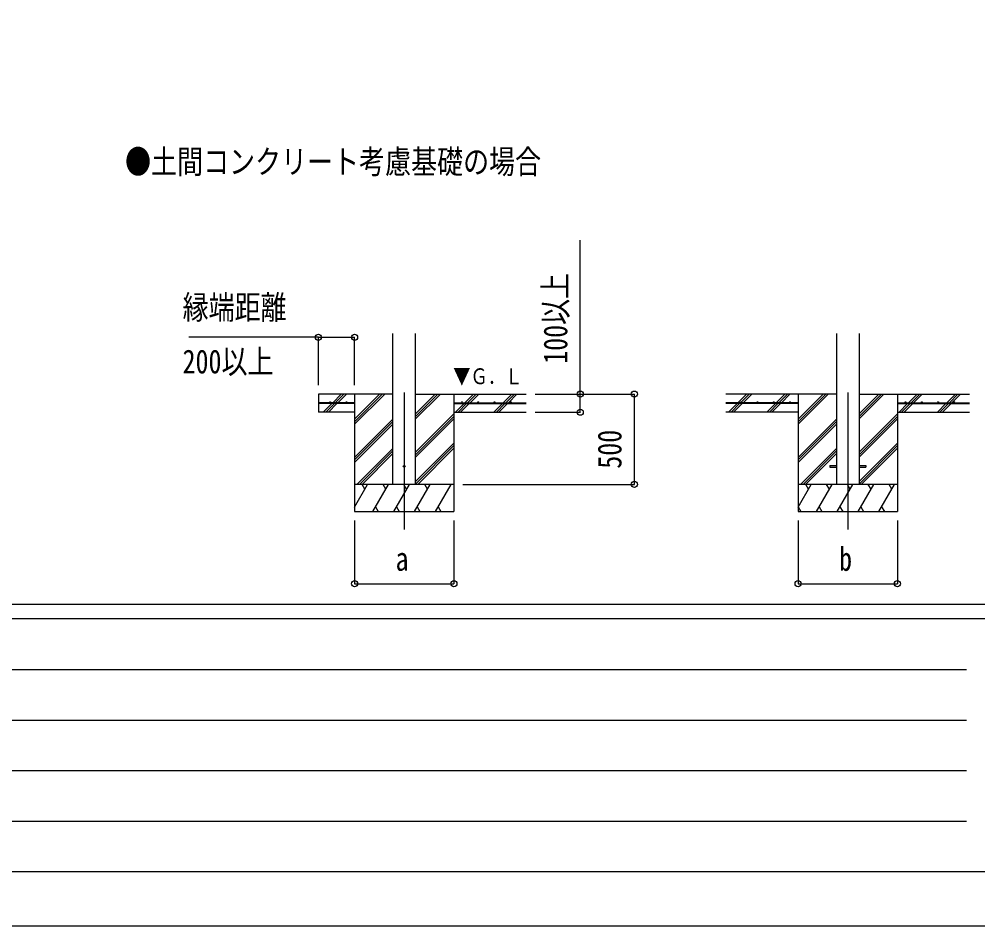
# Model space of a CAD drawing. Units: millimetres, scale not verified. Extents: x -16820 to 16820, y -11880 to 11880.
# Drawn here: x -10668 to -5358, y -11880 to -6858 of the extents above; entities that cross this region are included whole.
import ezdxf
from ezdxf.enums import TextEntityAlignment as Align

# ---------------------------------------------------------------- set-up
doc = ezdxf.new("R2010")
doc.units = ezdxf.units.MM
doc.header["$LTSCALE"] = 50
for name, color, linetype in [('0-2_USER1', 3, 'Continuous'), ('0-4_YKK_12', 2, 'Continuous'), ('0-5_YKK_13', 4, 'Continuous'), ('0-6_YKK_A1', 4, 'Continuous'), ('0-7_YKK_D', 6, 'Continuous'), ('0-8_YKK_ZWAK', 7, 'Continuous')]:
    doc.layers.add(name, color=color, linetype=linetype)
doc.styles.add('ＭＳ ゴシック', font='')
doc.styles.get('ＭＳ ゴシック').set_extended_font_data('MS Gothic')

msp = doc.modelspace()

# ---------------------------------------------------------------- linework, layer by layer
at = {"layer": '0-4_YKK_12'}
for p, q in [((-8534.92, -8925.77), (-8534.92, -9684.98)), ((-6077.92, -8925.77), (-6077.92, -9684.98))]:
    msp.add_line(p, q, dxfattribs=at)
at = {"layer": '0-5_YKK_13'}
for p, q in [((-6177.92, -9330.48), (-6177.92, -9339.48)), ((-6177.92, -9330.48), (-6140.42, -9330.48)), ((-6177.92, -9339.48), (-6140.42, -9339.48)), ((-6015.42, -9330.48), (-5977.92, -9330.48)), ((-6015.42, -9339.48), (-5977.92, -9339.48)), ((-5977.92, -9330.48), (-5977.92, -9339.48))]:
    msp.add_line(p, q, dxfattribs=at)
msp.add_circle((-8534.92, -9334.98), 5, dxfattribs=at)
at = {"layer": '0-6_YKK_A1'}
for p, q in [((-8597.42, -9434.98), (-8597.42, -8599.63)), ((-8472.42, -9434.98), (-8472.42, -8599.63)), ((-6140.42, -8598.63), (-6140.42, -9434.98)), ((-6015.42, -8598.63), (-6015.42, -9434.98)), ((-8930.96, -8982.48), (-8883.46, -8934.98)), ((-8916.81, -8982.48), (-8869.31, -8934.98)), ((-8902.67, -8982.48), (-8855.17, -8934.98)), ((-8809.92, -8934.98), (-8809.92, -9584.98)), ((-8809.92, -9101.86), (-8643.04, -8934.98)), ((-8809.92, -9087.72), (-8657.18, -8934.98)), ((-8809.92, -9073.57), (-8671.32, -8934.98)), ((-8472.42, -9072.73), (-8334.67, -8934.98)), ((-8472.42, -9058.58), (-8348.81, -8934.98)), ((-8472.42, -9044.44), (-8362.96, -8934.98)), ((-8472.42, -8934.98), (-7859.92, -8934.98)), ((-8259.92, -8934.98), (-8259.92, -9584.98)), ((-8198.32, -8982.48), (-8150.82, -8934.98)), ((-8184.18, -8982.48), (-8136.68, -8934.98)), ((-8170.04, -8982.48), (-8122.54, -8934.98)), ((-7986.19, -8982.48), (-7938.69, -8934.98)), ((-7972.05, -8982.48), (-7924.55, -8934.98)), ((-7957.91, -8982.48), (-7910.41, -8934.98)), ((-6140.42, -8934.98), (-6752.92, -8934.98)), ((-6686.09, -8982.48), (-6638.59, -8934.98)), ((-6667.09, -8977.62), (-6624.45, -8934.98)), ((-6657.8, -8982.48), (-6610.3, -8934.98)), ((-6473.96, -8982.48), (-6426.46, -8934.98)), ((-6459.81, -8982.48), (-6412.31, -8934.98)), ((-6445.67, -8982.48), (-6398.17, -8934.98)), ((-6352.92, -8934.98), (-6352.92, -9584.98)), ((-6352.92, -9101.86), (-6186.04, -8934.98)), ((-6352.92, -9087.72), (-6200.18, -8934.98)), ((-6352.92, -9073.57), (-6214.32, -8934.98)), ((-6015.42, -9072.73), (-5877.67, -8934.98)), ((-6015.42, -9058.58), (-5891.81, -8934.98)), ((-6015.42, -9044.44), (-5905.96, -8934.98)), ((-6015.42, -8934.98), (-5402.92, -8934.98)), ((-5802.92, -8934.98), (-5802.92, -9584.98)), ((-5741.32, -8982.48), (-5693.82, -8934.98)), ((-5727.18, -8982.48), (-5679.68, -8934.98)), ((-5713.04, -8982.48), (-5665.54, -8934.98)), ((-5529.19, -8982.48), (-5481.69, -8934.98)), ((-5515.05, -8982.48), (-5467.55, -8934.98)), ((-5500.91, -8982.48), (-5453.41, -8934.98)), ((-8809.92, -8982.48), (-9009.92, -8982.48)), ((-8809.92, -8987.48), (-9009.92, -8987.48)), ((-8982.05, -9033.57), (-8935.96, -8987.48)), ((-8969.31, -9034.98), (-8921.81, -8987.48)), ((-8955.17, -9034.98), (-8907.67, -8987.48)), ((-8809.92, -8982.48), (-8809.92, -8987.48)), ((-8259.92, -8982.48), (-7859.92, -8982.48)), ((-8259.92, -8982.48), (-8259.92, -8987.48)), ((-8259.92, -8987.48), (-7859.92, -8987.48)), ((-8250.82, -9034.98), (-8203.32, -8987.48)), ((-8236.68, -9034.98), (-8189.18, -8987.48)), ((-8222.54, -9034.98), (-8175.04, -8987.48)), ((-8038.69, -9034.98), (-7991.19, -8987.48)), ((-8024.55, -9034.98), (-7977.05, -8987.48)), ((-8010.41, -9034.98), (-7962.91, -8987.48)), ((-6352.92, -8982.48), (-6752.92, -8982.48)), ((-6352.92, -8987.48), (-6752.92, -8987.48)), ((-6738.59, -9034.98), (-6691.09, -8987.48)), ((-6724.45, -9034.98), (-6676.95, -8987.48)), ((-6710.3, -9034.98), (-6662.8, -8987.48)), ((-6671.95, -8982.48), (-6670.28, -8980.81)), ((-6525.05, -9033.57), (-6478.96, -8987.48)), ((-6512.31, -9034.98), (-6464.81, -8987.48)), ((-6498.17, -9034.98), (-6450.67, -8987.48)), ((-6352.92, -8982.48), (-6352.92, -8987.48)), ((-5802.92, -8982.48), (-5402.92, -8982.48)), ((-5802.92, -8982.48), (-5802.92, -8987.48)), ((-5802.92, -8987.48), (-5402.92, -8987.48)), ((-5793.82, -9034.98), (-5746.32, -8987.48)), ((-5779.68, -9034.98), (-5732.18, -8987.48)), ((-5765.54, -9034.98), (-5718.04, -8987.48)), ((-5581.69, -9034.98), (-5534.19, -8987.48)), ((-5567.55, -9034.98), (-5520.05, -8987.48)), ((-5553.41, -9034.98), (-5505.91, -8987.48)), ((-8809.92, -9034.98), (-9009.92, -9034.98)), ((-8809.92, -9285.7), (-8597.42, -9073.21)), ((-8472.42, -9256.57), (-8259.92, -9044.07)), ((-8472.42, -9270.71), (-8259.92, -9058.22)), ((-8472.42, -9284.86), (-8259.92, -9072.36)), ((-8259.92, -9034.98), (-7859.92, -9034.98)), ((-6352.92, -9034.98), (-6752.92, -9034.98)), ((-6352.92, -9285.7), (-6140.42, -9073.21)), ((-6015.42, -9256.57), (-5802.92, -9044.07)), ((-6015.42, -9270.71), (-5802.92, -9058.22)), ((-6015.42, -9284.86), (-5802.92, -9072.36)), ((-5802.92, -9034.98), (-5402.92, -9034.98)), ((-8809.92, -9299.85), (-8597.42, -9087.35)), ((-8809.92, -9313.99), (-8597.42, -9101.49)), ((-6352.92, -9299.85), (-6140.42, -9087.35)), ((-6352.92, -9313.99), (-6140.42, -9101.49)), ((-8797.06, -9434.98), (-8597.42, -9235.34)), ((-8472.42, -9418.7), (-8259.92, -9206.2)), ((-8472.42, -9432.84), (-8259.92, -9220.35)), ((-8460.41, -9434.98), (-8259.92, -9234.49)), ((-6340.06, -9434.98), (-6140.42, -9235.34)), ((-6015.42, -9418.7), (-5802.92, -9206.2)), ((-6015.42, -9432.84), (-5802.92, -9220.35)), ((-6003.41, -9434.98), (-5802.92, -9234.49)), ((-8782.92, -9434.98), (-8597.42, -9249.48)), ((-8768.78, -9434.98), (-8597.42, -9263.62)), ((-6325.92, -9434.98), (-6140.42, -9249.48)), ((-6311.78, -9434.98), (-6140.42, -9263.62)), ((-8259.92, -9434.98), (-8809.92, -9434.98)), ((-8809.92, -9560.43), (-8737.49, -9434.98)), ((-8752.49, -9460.96), (-8767.49, -9434.98)), ((-8708.62, -9584.98), (-8622.02, -9434.98)), ((-8637.02, -9460.96), (-8652.02, -9434.98)), ((-8593.15, -9584.98), (-8506.55, -9434.98)), ((-8521.55, -9460.96), (-8536.55, -9434.98)), ((-8477.68, -9584.98), (-8391.08, -9434.98)), ((-8406.08, -9460.96), (-8421.08, -9434.98)), ((-8362.21, -9584.98), (-8275.61, -9434.98)), ((-8305.61, -9434.98), (-8305.61, -9434.98)), ((-5802.92, -9434.98), (-6352.92, -9434.98)), ((-6352.92, -9560.43), (-6280.49, -9434.98)), ((-6295.49, -9460.96), (-6310.49, -9434.98)), ((-6251.62, -9584.98), (-6165.02, -9434.98)), ((-6180.02, -9460.96), (-6195.02, -9434.98)), ((-6136.15, -9584.98), (-6049.55, -9434.98)), ((-6064.55, -9460.96), (-6079.55, -9434.98)), ((-6020.68, -9584.98), (-5934.08, -9434.98)), ((-5949.08, -9460.96), (-5964.08, -9434.98)), ((-5905.21, -9584.98), (-5818.61, -9434.98)), ((-5833.61, -9460.96), (-5848.61, -9434.98)), ((-8809.92, -9584.98), (-8259.92, -9584.98)), ((-8693.63, -9559), (-8678.63, -9584.98)), ((-8578.16, -9559), (-8563.16, -9584.98)), ((-8462.68, -9559), (-8447.69, -9584.98)), ((-8347.22, -9559), (-8332.22, -9584.98)), ((-6352.92, -9584.98), (-5802.92, -9584.98)), ((-6352.1, -9559), (-6337.1, -9584.98)), ((-6236.63, -9559), (-6221.63, -9584.98)), ((-6121.16, -9559), (-6106.16, -9584.98)), ((-6005.68, -9559), (-5990.69, -9584.98)), ((-5890.22, -9559), (-5875.22, -9584.98))]:
    msp.add_line(p, q, dxfattribs=at)
msp.add_lwpolyline([(-8597.42, -8934.98), (-9009.92, -8934.98), (-9009.92, -9034.98)], dxfattribs=at)
for centre in [(-8944.92, -8979.98), (-8854.92, -8979.98), (-8214.92, -8979.98), (-8124.92, -8979.98), (-8034.92, -8979.98), (-7944.92, -8979.98), (-6667.92, -8979.98), (-6577.92, -8979.98), (-6487.92, -8979.98), (-6397.92, -8979.98), (-5757.92, -8979.98), (-5667.92, -8979.98), (-5577.92, -8979.98), (-5487.92, -8979.98)]:
    msp.add_circle(centre, 2.5, dxfattribs=at)
at = {"layer": '0-7_YKK_D'}
for p, q in [((-9009.92, -8619.72), (-9727.73, -8619.72)), ((-9009.92, -8884.98), (-9009.92, -8618.72)), ((-9009.92, -8619.72), (-8809.92, -8619.72)), ((-8809.92, -8884.98), (-8809.92, -8618.72)), ((-7809.92, -8934.98), (-7258.92, -8934.98)), ((-7809.92, -8934.98), (-7558.92, -8934.98)), ((-7259.92, -9434.98), (-7259.92, -8934.98)), ((-7809.92, -9034.98), (-7558.92, -9034.98)), ((-8209.92, -9434.98), (-7258.92, -9434.98)), ((-8809.92, -9634.98), (-8809.92, -9985.98)), ((-8259.92, -9634.98), (-8259.92, -9985.98)), ((-6352.92, -9634.98), (-6352.92, -9985.98)), ((-5802.92, -9634.98), (-5802.92, -9985.98)), ((-8809.92, -9984.98), (-8259.92, -9984.98)), ((-6352.92, -9984.98), (-5802.92, -9984.98))]:
    msp.add_line(p, q, dxfattribs=at)
msp.add_lwpolyline([(-7559.92, -9034.98), (-7559.92, -8934.98), (-7559.92, -8082.18)], dxfattribs=at)
for centre in [(-9009.92, -8619.72), (-8809.92, -8619.72), (-7559.92, -8934.98), (-7259.92, -8934.98), (-7559.92, -9034.98), (-7259.92, -9434.98), (-8809.92, -9984.98), (-8259.92, -9984.98), (-6352.92, -9984.98), (-5802.92, -9984.98)]:
    msp.add_circle(centre, 17, dxfattribs=at)
at = {"layer": '0-8_YKK_ZWAK'}
for p, q in [((15580.08, -10100), (-15619.92, -10100)), ((-5219.92, -10180), (-15619.92, -10180)), ((-15449.92, -10460), (-5419.92, -10460)), ((-15449.92, -10740), (-5419.92, -10740)), ((-15449.92, -11020), (-5419.92, -11020)), ((-15449.92, -11300), (-5419.92, -11300)), ((-15619.92, -11580), (-5219.92, -11580))]:
    msp.add_line(p, q, dxfattribs=at)
msp.add_lwpolyline([(-16820, -11880), (16820, -11880), (16820, 11880), (-16820, 11880)], close=True, dxfattribs=at)

# ---------------------------------------------------------------- texts
at = {"layer": '0-2_USER1', "style": 'ＭＳ ゴシック', "width": 0.8}
msp.add_text('●土間コンクリート考慮基礎の場合', height=132, dxfattribs=at).set_placement((-10081.4, -7753), align=Align.BOTTOM_LEFT)
at = {"layer": '0-6_YKK_A1', "style": 'ＭＳ ゴシック', "width": 0.8}
msp.add_text('▼Ｇ．Ｌ', height=87.98, dxfattribs=at).set_placement((-8263.79, -8906.53), align=Align.BOTTOM_LEFT)
at = {"layer": '0-7_YKK_D', "style": 'ＭＳ ゴシック', "width": 0.8}
for s, p in [('100以上', (-7591.92, -8766.98)), ('500', (-7291.92, -9348.18))]:
    msp.add_text(s, height=132, rotation=90, dxfattribs=at).set_placement(p, align=Align.BOTTOM_LEFT)
for s, p in [('縁端距離', (-9762.72, -8559.72)), ('200以上', (-9762.72, -8859.72)), ('a', (-8582.92, -9952.98)), ('b', (-6125.92, -9952.98))]:
    msp.add_text(s, height=132, dxfattribs=at).set_placement(p, align=Align.BOTTOM_LEFT)

doc.saveas('drawing.dxf')
